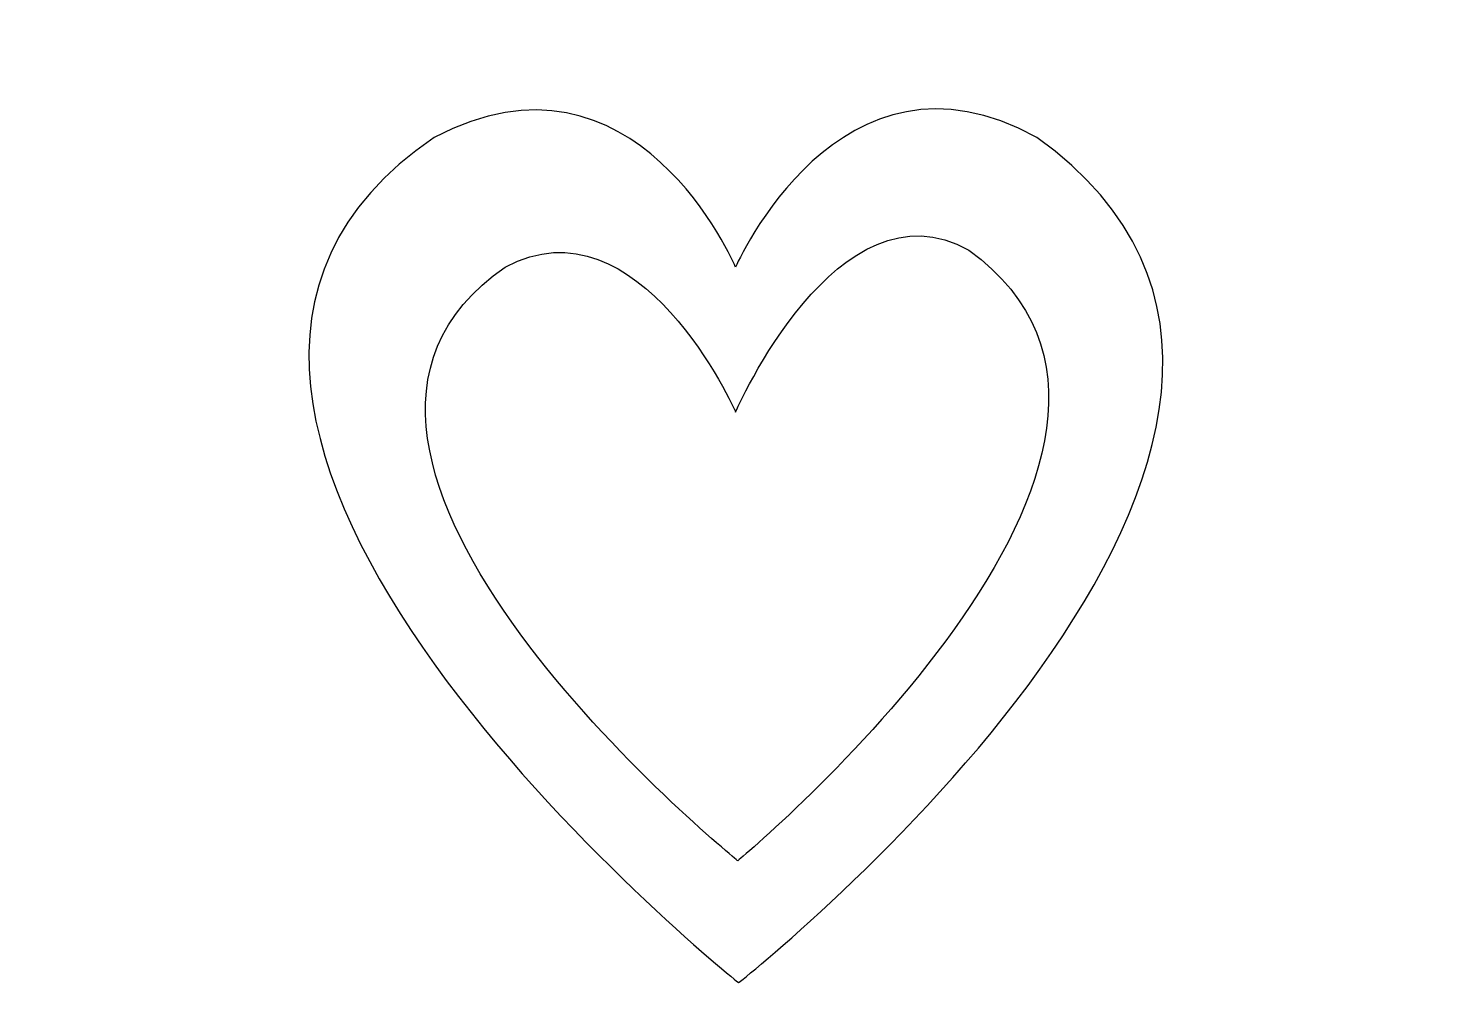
# Model space of a CAD drawing. Header units: centimetres. Extents: x -15.7 to 16, y -9.7 to 11.7.
import ezdxf

# ---------------------------------------------------------------- set-up
doc = ezdxf.new("R2010")
doc.units = ezdxf.units.CM
doc.header["$MEASUREMENT"] = 0
doc.layers.add('Camada 1', color=7, linetype='Continuous')

msp = doc.modelspace()

# ---------------------------------------------------------------- linework, layer by layer
at = {"layer": 'Camada 1'}
for points in [[(0.17984, -9.70984), (0.17984, -9.70984), (-15.73244, 3.01657), (-6.64001, 9.21504), (-6.64001, 9.21504), (-2.1181, 11.59841), (0.11036, 6.31388), (0.11036, 6.31388), (0.11036, 6.31388), (0.11036, 6.31388), (2.4471, 11.65979), (6.86073, 9.21501), (6.86073, 9.21501), (15.953, 2.70962), (0.17984, -9.70984), (0.17984, -9.70984)], [(5.3395, 6.69348), (2.40659, 8.34228), (0.11329, 3.0685), (0.11329, 3.0685), (0.11329, 3.0685), (0.11329, 3.0685), (-2.04635, 7.9217), (-5.05122, 6.3143), (-5.05122, 6.3143), (-11.09329, 2.13394), (0.15944, -6.97984), (0.15944, -6.97984), (0.15944, -6.97984), (0.15944, -6.97984), (11.38145, 2.30613), (5.3395, 6.69348)]]:
    msp.add_open_spline(points, degree=3, knots=[0, 0, 0, 0, 0.2, 0.2, 0.2, 0.2, 0.4, 0.4, 0.4, 0.4, 0.6, 0.6, 0.6, 0.6, 1, 1, 1, 1], dxfattribs=at)

doc.saveas('drawing.dxf')
